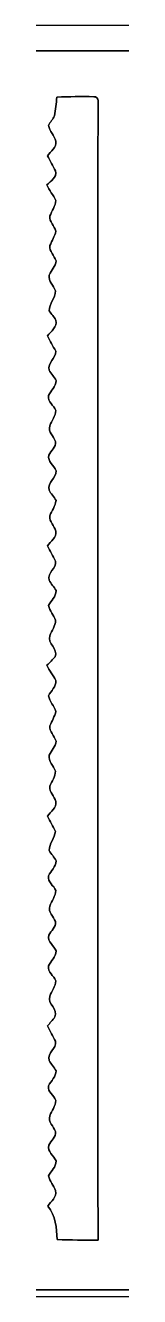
# Model space of a CAD drawing. Header units: centimetres. Extents: x -16.8 to 16.8, y -16.7 to 16.7.
# Drawn here: x 3.65 to 5.67, y -16.67 to 16.67 of the extents above; entities that cross this region are included whole.
import ezdxf

# ---------------------------------------------------------------- set-up
doc = ezdxf.new("R2010")
doc.units = ezdxf.units.CM
doc.header["$MEASUREMENT"] = 0
doc.layers.add('Layer 1', color=7, linetype='Continuous')

msp = doc.modelspace()

# ---------------------------------------------------------------- linework, layer by layer
at = {"layer": 'Layer 1', "color": 7}
for points, knots in [([(-16.77458, 16.66875), (-16.77458, 16.66875), (16.77458, 16.66875), (16.77458, 16.66875), (16.77458, 16.66875), (16.77458, 16.66875), (16.77458, -16.66875), (16.77458, -16.66875), (16.77458, -16.66875), (16.77458, -16.66875), (-16.77458, -16.66875), (-16.77458, -16.66875), (-16.77458, -16.66875), (-16.77458, -16.66875), (-16.77458, 16.66875), (-16.77458, 16.66875), (-16.77458, 16.66875), (-16.77458, 16.66875), (-16.77458, 16.66875), (-16.77458, 16.66875)], [0, 0, 0, 0, 0.16666667, 0.16666667, 0.16666667, 0.16666667, 0.33333333, 0.33333333, 0.33333333, 0.33333333, 0.5, 0.5, 0.5, 0.5, 0.66666667, 0.66666667, 0.66666667, 0.66666667, 1, 1, 1, 1]), ([(-12.5536, 15.97307), (-12.62556, 15.95861), (-12.65696, 15.89334), (-12.64779, 15.82455), (-12.64779, 15.82455), (-12.64497, 5.06166), (-12.64955, -5.70159), (-12.64567, -16.46484), (-12.64567, -16.46484), (-12.071, -16.50718), (-11.49421, -16.48989), (-10.91847, -16.49307), (-10.91847, -16.49307), (-3.08928, -16.48389), (4.73992, -16.50788), (12.56912, -16.48107), (12.56912, -16.48107), (12.58641, -9.31192), (12.57159, -2.14242), (12.57653, 5.02708), (12.57653, 5.02708), (12.56912, 8.68116), (12.59134, 12.33558), (12.56524, 15.9893), (12.56524, 15.9893), (4.49051, 16.01294), (-3.58458, 15.98789), (-11.65931, 16.002), (-11.65931, 16.002), (-11.95705, 15.99812), (-12.25832, 16.01611), (-12.5536, 15.97307)], [0, 0, 0, 0, 0.11111111, 0.11111111, 0.11111111, 0.11111111, 0.22222222, 0.22222222, 0.22222222, 0.22222222, 0.33333333, 0.33333333, 0.33333333, 0.33333333, 0.44444444, 0.44444444, 0.44444444, 0.44444444, 0.55555556, 0.55555556, 0.55555556, 0.55555556, 0.66666667, 0.66666667, 0.66666667, 0.66666667, 0.77777778, 0.77777778, 0.77777778, 0.77777778, 1, 1, 1, 1]), ([(3.98709, 14.78809), (4.31024, 14.79691), (4.63409, 14.81561), (4.95759, 14.79762), (4.95759, 14.79762), (5.02285, 14.80538), (5.06589, 14.74646), (5.07294, 14.68755), (5.07294, 14.68755), (5.04931, 10.79782), (5.06871, 6.90668), (5.06236, 3.01625), (5.06236, 3.01625), (5.06765, -3.05082), (5.05143, -9.11789), (5.07047, -15.18497), (5.07047, -15.18497), (4.71099, -15.18744), (4.35187, -15.18602), (3.99309, -15.17615), (3.99309, -15.17615), (3.98498, -14.86182), (3.94794, -14.55067), (3.75214, -14.29456), (3.75214, -14.29456), (3.83328, -14.16826), (3.99591, -14.06525), (3.95146, -13.89027), (3.95146, -13.89027), (3.89996, -13.75657), (3.79801, -13.64615), (3.76873, -13.50363), (3.76873, -13.50363), (3.83328, -13.37028), (3.97228, -13.27362), (3.96522, -13.10922), (3.96522, -13.10922), (3.90384, -12.96776), (3.72921, -12.87463), (3.77437, -12.69577), (3.77437, -12.69577), (3.83187, -12.57441), (3.9691, -12.49186), (3.95076, -12.33911), (3.95076, -12.33911), (3.90137, -12.20152), (3.75144, -12.09146), (3.80189, -11.92989), (3.80189, -11.92989), (3.85798, -11.79512), (3.94652, -11.67271), (3.96169, -11.52349), (3.96169, -11.52349), (3.90454, -11.38978), (3.74086, -11.30829), (3.77119, -11.14002), (3.77119, -11.14002), (3.83258, -11.00526), (3.97228, -10.90965), (3.96557, -10.74561), (3.96557, -10.74561), (3.91901, -10.64577), (3.82976, -10.57381), (3.78213, -10.47503), (3.78213, -10.47503), (3.7271, -10.27042), (3.97933, -10.17341), (3.95499, -9.97303), (3.95499, -9.97303), (3.88796, -9.8365), (3.80012, -9.71232), (3.74121, -9.57227), (3.74121, -9.57227), (3.80471, -9.49254), (3.87844, -9.42093), (3.93524, -9.33626), (3.93524, -9.33626), (4.03225, -9.12424), (3.72816, -9.00148), (3.80189, -8.79016), (3.80189, -8.79016), (3.85798, -8.6554), (3.94652, -8.53299), (3.96169, -8.38376), (3.96169, -8.38376), (3.90419, -8.24936), (3.74086, -8.16751), (3.76908, -7.99888), (3.76908, -7.99888), (3.82729, -7.86236), (3.96946, -7.76887), (3.96522, -7.60518), (3.96522, -7.60518), (3.90772, -7.46196), (3.73768, -7.36882), (3.77402, -7.19243), (3.77402, -7.19243), (3.83187, -7.07108), (3.9691, -6.98888), (3.95076, -6.83577), (3.95076, -6.83577), (3.90137, -6.69819), (3.75144, -6.58812), (3.80189, -6.42655), (3.80189, -6.42655), (3.85798, -6.29179), (3.94652, -6.16973), (3.96169, -6.02015), (3.96169, -6.02015), (3.90419, -5.88574), (3.74086, -5.8039), (3.76908, -5.63527), (3.76908, -5.63527), (3.82729, -5.49875), (3.9691, -5.40526), (3.96557, -5.24157), (3.96557, -5.24157), (3.92148, -5.14033), (3.83505, -5.06624), (3.78425, -4.96958), (3.78425, -4.96958), (3.79236, -4.78719), (3.92112, -4.64467), (3.95358, -4.46864), (3.95358, -4.46864), (3.88761, -4.33246), (3.79942, -4.20864), (3.74086, -4.06894), (3.74086, -4.06894), (3.82552, -3.94829), (3.98074, -3.85763), (3.96416, -3.68759), (3.96416, -3.68759), (3.92501, -3.54577), (3.78072, -3.44382), (3.80224, -3.28542), (3.80224, -3.28542), (3.85551, -3.15313), (3.94829, -3.03459), (3.95111, -2.88537), (3.95111, -2.88537), (3.89608, -2.74708), (3.76414, -2.6349), (3.78495, -2.47262), (3.78495, -2.47262), (3.84034, -2.34527), (3.95605, -2.24825), (3.96487, -2.10044), (3.96487, -2.10044), (3.92571, -1.95827), (3.7786, -1.85702), (3.804, -1.69792), (3.804, -1.69792), (3.85657, -1.57268), (3.92959, -1.45627), (3.96205, -1.32292), (3.96205, -1.32292), (3.91513, -1.17722), (3.79801, -1.06292), (3.76873, -0.90946), (3.76873, -0.90946), (3.83222, -0.77611), (3.9751, -0.68086), (3.96169, -0.51506), (3.96169, -0.51506), (3.89502, -0.37253), (3.78248, -0.25576), (3.72745, -0.10654), (3.72745, -0.10654), (3.80083, -0.03457), (3.88232, 0.03069), (3.94335, 0.11359), (3.94335, 0.11359), (4.02449, 0.32808), (3.73274, 0.45191), (3.80224, 0.66428), (3.80224, 0.66428), (3.85586, 0.79763), (3.94864, 0.91758), (3.95252, 1.06786), (3.95252, 1.06786), (3.89925, 1.2005), (3.79765, 1.31092), (3.76873, 1.45415), (3.76873, 1.45415), (3.83328, 1.5875), (3.97228, 1.68381), (3.96557, 1.84856), (3.96557, 1.84856), (3.91901, 1.94839), (3.82976, 2.02036), (3.78213, 2.11914), (3.78213, 2.11914), (3.7271, 2.32375), (3.97933, 2.42076), (3.95499, 2.62114), (3.95499, 2.62114), (3.88796, 2.75731), (3.80012, 2.88184), (3.74086, 3.02189), (3.74086, 3.02189), (3.82552, 3.14219), (3.98074, 3.23321), (3.96416, 3.40325), (3.96416, 3.40325), (3.92465, 3.54506), (3.78107, 3.64702), (3.80153, 3.80541), (3.80153, 3.80541), (3.85904, 3.94018), (3.94547, 4.06365), (3.96557, 4.21252), (3.96557, 4.21252), (3.91866, 4.312), (3.8287, 4.38362), (3.78248, 4.4831), (3.78248, 4.4831), (3.73098, 4.68842), (3.97545, 4.78931), (3.96557, 4.98898), (3.96557, 4.98898), (3.90772, 5.13186), (3.73803, 5.22534), (3.77402, 5.40173), (3.77402, 5.40173), (3.83187, 5.52309), (3.9691, 5.60529), (3.95076, 5.75839), (3.95076, 5.75839), (3.90137, 5.89562), (3.75144, 6.00604), (3.80189, 6.16761), (3.80189, 6.16761), (3.85798, 6.30237), (3.94652, 6.42444), (3.96169, 6.57401), (3.96169, 6.57401), (3.90419, 6.70842), (3.74086, 6.78991), (3.76908, 6.95889), (3.76908, 6.95889), (3.82729, 7.09542), (3.9691, 7.18891), (3.96557, 7.35259), (3.96557, 7.35259), (3.92148, 7.45349), (3.83505, 7.52722), (3.78601, 7.62494), (3.78601, 7.62494), (3.72886, 7.82567), (3.96487, 7.9308), (3.9557, 8.12447), (3.9557, 8.12447), (3.88832, 8.26064), (3.79977, 8.38517), (3.74086, 8.52523), (3.74086, 8.52523), (3.83434, 8.65046), (3.99768, 8.75489), (3.96346, 8.93762), (3.96346, 8.93762), (3.92077, 9.02935), (3.83857, 9.09461), (3.78813, 9.18104), (3.78813, 9.18104), (3.78178, 9.37472), (3.95076, 9.51512), (3.95111, 9.7088), (3.95111, 9.7088), (3.89572, 9.84709), (3.76414, 9.95927), (3.78495, 10.12155), (3.78495, 10.12155), (3.84034, 10.2489), (3.95605, 10.34556), (3.96487, 10.49373), (3.96487, 10.49373), (3.92571, 10.63554), (3.7786, 10.73679), (3.804, 10.89625), (3.804, 10.89625), (3.85657, 11.02148), (3.92959, 11.13825), (3.96275, 11.2716), (3.96275, 11.2716), (3.92359, 11.41271), (3.78107, 11.51431), (3.80189, 11.67236), (3.80189, 11.67236), (3.85868, 11.80677), (3.94723, 11.92918), (3.96205, 12.07911), (3.96205, 12.07911), (3.89467, 12.22128), (3.78248, 12.3384), (3.72745, 12.48798), (3.72745, 12.48798), (3.82164, 12.59593), (3.99979, 12.67531), (3.95358, 12.85169), (3.95358, 12.85169), (3.88832, 12.98857), (3.79977, 13.11275), (3.74121, 13.2528), (3.74121, 13.2528), (3.82552, 13.37275), (3.9811, 13.46376), (3.96346, 13.6338), (3.96346, 13.6338), (3.91654, 13.7795), (3.79695, 13.89274), (3.77084, 14.04761), (3.77084, 14.04761), (3.81212, 14.13722), (3.88514, 14.20742), (3.92606, 14.29702), (3.92606, 14.29702), (3.95464, 14.45966), (3.97016, 14.62405), (3.98709, 14.78809)], [0, 0, 0, 0, 0.01234568, 0.01234568, 0.01234568, 0.01234568, 0.02469136, 0.02469136, 0.02469136, 0.02469136, 0.03703704, 0.03703704, 0.03703704, 0.03703704, 0.04938272, 0.04938272, 0.04938272, 0.04938272, 0.0617284, 0.0617284, 0.0617284, 0.0617284, 0.07407407, 0.07407407, 0.07407407, 0.07407407, 0.08641975, 0.08641975, 0.08641975, 0.08641975, 0.09876543, 0.09876543, 0.09876543, 0.09876543, 0.11111111, 0.11111111, 0.11111111, 0.11111111, 0.12345679, 0.12345679, 0.12345679, 0.12345679, 0.13580247, 0.13580247, 0.13580247, 0.13580247, 0.14814815, 0.14814815, 0.14814815, 0.14814815, 0.16049383, 0.16049383, 0.16049383, 0.16049383, 0.17283951, 0.17283951, 0.17283951, 0.17283951, 0.18518519, 0.18518519, 0.18518519, 0.18518519, 0.19753086, 0.19753086, 0.19753086, 0.19753086, 0.20987654, 0.20987654, 0.20987654, 0.20987654, 0.22222222, 0.22222222, 0.22222222, 0.22222222, 0.2345679, 0.2345679, 0.2345679, 0.2345679, 0.24691358, 0.24691358, 0.24691358, 0.24691358, 0.25925926, 0.25925926, 0.25925926, 0.25925926, 0.27160494, 0.27160494, 0.27160494, 0.27160494, 0.28395062, 0.28395062, 0.28395062, 0.28395062, 0.2962963, 0.2962963, 0.2962963, 0.2962963, 0.30864198, 0.30864198, 0.30864198, 0.30864198, 0.32098765, 0.32098765, 0.32098765, 0.32098765, 0.33333333, 0.33333333, 0.33333333, 0.33333333, 0.34567901, 0.34567901, 0.34567901, 0.34567901, 0.35802469, 0.35802469, 0.35802469, 0.35802469, 0.37037037, 0.37037037, 0.37037037, 0.37037037, 0.38271605, 0.38271605, 0.38271605, 0.38271605, 0.39506173, 0.39506173, 0.39506173, 0.39506173, 0.40740741, 0.40740741, 0.40740741, 0.40740741, 0.41975309, 0.41975309, 0.41975309, 0.41975309, 0.43209877, 0.43209877, 0.43209877, 0.43209877, 0.44444444, 0.44444444, 0.44444444, 0.44444444, 0.45679012, 0.45679012, 0.45679012, 0.45679012, 0.4691358, 0.4691358, 0.4691358, 0.4691358, 0.48148148, 0.48148148, 0.48148148, 0.48148148, 0.49382716, 0.49382716, 0.49382716, 0.49382716, 0.50617284, 0.50617284, 0.50617284, 0.50617284, 0.51851852, 0.51851852, 0.51851852, 0.51851852, 0.5308642, 0.5308642, 0.5308642, 0.5308642, 0.54320988, 0.54320988, 0.54320988, 0.54320988, 0.55555556, 0.55555556, 0.55555556, 0.55555556, 0.56790123, 0.56790123, 0.56790123, 0.56790123, 0.58024691, 0.58024691, 0.58024691, 0.58024691, 0.59259259, 0.59259259, 0.59259259, 0.59259259, 0.60493827, 0.60493827, 0.60493827, 0.60493827, 0.61728395, 0.61728395, 0.61728395, 0.61728395, 0.62962963, 0.62962963, 0.62962963, 0.62962963, 0.64197531, 0.64197531, 0.64197531, 0.64197531, 0.65432099, 0.65432099, 0.65432099, 0.65432099, 0.66666667, 0.66666667, 0.66666667, 0.66666667, 0.67901235, 0.67901235, 0.67901235, 0.67901235, 0.69135802, 0.69135802, 0.69135802, 0.69135802, 0.7037037, 0.7037037, 0.7037037, 0.7037037, 0.71604938, 0.71604938, 0.71604938, 0.71604938, 0.72839506, 0.72839506, 0.72839506, 0.72839506, 0.74074074, 0.74074074, 0.74074074, 0.74074074, 0.75308642, 0.75308642, 0.75308642, 0.75308642, 0.7654321, 0.7654321, 0.7654321, 0.7654321, 0.77777778, 0.77777778, 0.77777778, 0.77777778, 0.79012346, 0.79012346, 0.79012346, 0.79012346, 0.80246914, 0.80246914, 0.80246914, 0.80246914, 0.81481481, 0.81481481, 0.81481481, 0.81481481, 0.82716049, 0.82716049, 0.82716049, 0.82716049, 0.83950617, 0.83950617, 0.83950617, 0.83950617, 0.85185185, 0.85185185, 0.85185185, 0.85185185, 0.86419753, 0.86419753, 0.86419753, 0.86419753, 0.87654321, 0.87654321, 0.87654321, 0.87654321, 0.88888889, 0.88888889, 0.88888889, 0.88888889, 0.90123457, 0.90123457, 0.90123457, 0.90123457, 0.91358025, 0.91358025, 0.91358025, 0.91358025, 0.92592593, 0.92592593, 0.92592593, 0.92592593, 0.9382716, 0.9382716, 0.9382716, 0.9382716, 0.95061728, 0.95061728, 0.95061728, 0.95061728, 0.96296296, 0.96296296, 0.96296296, 0.96296296, 0.97530864, 0.97530864, 0.97530864, 0.97530864, 1, 1, 1, 1])]:
    msp.add_open_spline(points, degree=3, knots=knots, dxfattribs=at)
at = {"layer": 'Layer 1', "color": 252}
for points, knots in [([(-12.5536, 15.97307), (-12.25832, 16.01611), (-11.95705, 15.99812), (-11.65931, 16.002), (-11.65931, 16.002), (-3.58458, 15.98789), (4.49051, 16.01294), (12.56524, 15.9893), (12.56524, 15.9893), (12.59134, 12.33558), (12.56912, 8.68116), (12.57653, 5.02708), (12.57653, 5.02708), (12.57159, -2.14242), (12.58641, -9.31192), (12.56912, -16.48107), (12.56912, -16.48107), (4.73992, -16.50788), (-3.08928, -16.48389), (-10.91847, -16.49307), (-10.91847, -16.49307), (-11.49421, -16.48989), (-12.071, -16.50718), (-12.64567, -16.46484), (-12.64567, -16.46484), (-12.64955, -5.70159), (-12.64497, 5.06166), (-12.64779, 15.82455), (-12.64779, 15.82455), (-12.65696, 15.89334), (-12.62556, 15.95861), (-12.5536, 15.97307), (-12.5536, 15.97307), (-12.5536, 15.97307), (-12.5536, 15.97307), (-12.5536, 15.97307)], [0, 0, 0, 0, 0.1, 0.1, 0.1, 0.1, 0.2, 0.2, 0.2, 0.2, 0.3, 0.3, 0.3, 0.3, 0.4, 0.4, 0.4, 0.4, 0.5, 0.5, 0.5, 0.5, 0.6, 0.6, 0.6, 0.6, 0.7, 0.7, 0.7, 0.7, 0.8, 0.8, 0.8, 0.8, 1, 1, 1, 1]), ([(3.98709, 14.78809), (3.97016, 14.62405), (3.95464, 14.45966), (3.92606, 14.29702), (3.92606, 14.29702), (3.88514, 14.20742), (3.81212, 14.13722), (3.77084, 14.04761), (3.77084, 14.04761), (3.79695, 13.89274), (3.91654, 13.7795), (3.96346, 13.6338), (3.96346, 13.6338), (3.9811, 13.46376), (3.82552, 13.37275), (3.74121, 13.2528), (3.74121, 13.2528), (3.79977, 13.11275), (3.88832, 12.98857), (3.95358, 12.85169), (3.95358, 12.85169), (3.99979, 12.67531), (3.82164, 12.59593), (3.72745, 12.48798), (3.72745, 12.48798), (3.78248, 12.3384), (3.89467, 12.22128), (3.96205, 12.07911), (3.96205, 12.07911), (3.94723, 11.92918), (3.85868, 11.80677), (3.80189, 11.67236), (3.80189, 11.67236), (3.78107, 11.51431), (3.92359, 11.41271), (3.96275, 11.2716), (3.96275, 11.2716), (3.92959, 11.13825), (3.85657, 11.02148), (3.804, 10.89625), (3.804, 10.89625), (3.7786, 10.73679), (3.92571, 10.63554), (3.96487, 10.49373), (3.96487, 10.49373), (3.95605, 10.34556), (3.84034, 10.2489), (3.78495, 10.12155), (3.78495, 10.12155), (3.76414, 9.95927), (3.89572, 9.84709), (3.95111, 9.7088), (3.95111, 9.7088), (3.95076, 9.51512), (3.78178, 9.37472), (3.78813, 9.18104), (3.78813, 9.18104), (3.83857, 9.09461), (3.92077, 9.02935), (3.96346, 8.93762), (3.96346, 8.93762), (3.99768, 8.75489), (3.83434, 8.65046), (3.74086, 8.52523), (3.74086, 8.52523), (3.79977, 8.38517), (3.88832, 8.26064), (3.9557, 8.12447), (3.9557, 8.12447), (3.96487, 7.9308), (3.72886, 7.82567), (3.78601, 7.62494), (3.78601, 7.62494), (3.83505, 7.52722), (3.92148, 7.45349), (3.96557, 7.35259), (3.96557, 7.35259), (3.9691, 7.18891), (3.82729, 7.09542), (3.76908, 6.95889), (3.76908, 6.95889), (3.74086, 6.78991), (3.90419, 6.70842), (3.96169, 6.57401), (3.96169, 6.57401), (3.94652, 6.42444), (3.85798, 6.30237), (3.80189, 6.16761), (3.80189, 6.16761), (3.75144, 6.00604), (3.90137, 5.89562), (3.95076, 5.75839), (3.95076, 5.75839), (3.9691, 5.60529), (3.83187, 5.52309), (3.77402, 5.40173), (3.77402, 5.40173), (3.73803, 5.22534), (3.90772, 5.13186), (3.96557, 4.98898), (3.96557, 4.98898), (3.97545, 4.78931), (3.73098, 4.68842), (3.78248, 4.4831), (3.78248, 4.4831), (3.8287, 4.38362), (3.91866, 4.312), (3.96557, 4.21252), (3.96557, 4.21252), (3.94547, 4.06365), (3.85904, 3.94018), (3.80153, 3.80541), (3.80153, 3.80541), (3.78107, 3.64702), (3.92465, 3.54506), (3.96416, 3.40325), (3.96416, 3.40325), (3.98074, 3.23321), (3.82552, 3.14219), (3.74086, 3.02189), (3.74086, 3.02189), (3.80012, 2.88184), (3.88796, 2.75731), (3.95499, 2.62114), (3.95499, 2.62114), (3.97933, 2.42076), (3.7271, 2.32375), (3.78213, 2.11914), (3.78213, 2.11914), (3.82976, 2.02036), (3.91901, 1.94839), (3.96557, 1.84856), (3.96557, 1.84856), (3.97228, 1.68381), (3.83328, 1.5875), (3.76873, 1.45415), (3.76873, 1.45415), (3.79765, 1.31092), (3.89925, 1.2005), (3.95252, 1.06786), (3.95252, 1.06786), (3.94864, 0.91758), (3.85586, 0.79763), (3.80224, 0.66428), (3.80224, 0.66428), (3.73274, 0.45191), (4.02449, 0.32808), (3.94335, 0.11359), (3.94335, 0.11359), (3.88232, 0.03069), (3.80083, -0.03457), (3.72745, -0.10654), (3.72745, -0.10654), (3.78248, -0.25576), (3.89502, -0.37253), (3.96169, -0.51506), (3.96169, -0.51506), (3.9751, -0.68086), (3.83222, -0.77611), (3.76873, -0.90946), (3.76873, -0.90946), (3.79801, -1.06292), (3.91513, -1.17722), (3.96205, -1.32292), (3.96205, -1.32292), (3.92959, -1.45627), (3.85657, -1.57268), (3.804, -1.69792), (3.804, -1.69792), (3.7786, -1.85702), (3.92571, -1.95827), (3.96487, -2.10044), (3.96487, -2.10044), (3.95605, -2.24825), (3.84034, -2.34527), (3.78495, -2.47262), (3.78495, -2.47262), (3.76414, -2.6349), (3.89608, -2.74708), (3.95111, -2.88537), (3.95111, -2.88537), (3.94829, -3.03459), (3.85551, -3.15313), (3.80224, -3.28542), (3.80224, -3.28542), (3.78072, -3.44382), (3.92501, -3.54577), (3.96416, -3.68759), (3.96416, -3.68759), (3.98074, -3.85763), (3.82552, -3.94829), (3.74086, -4.06894), (3.74086, -4.06894), (3.79942, -4.20864), (3.88761, -4.33246), (3.95358, -4.46864), (3.95358, -4.46864), (3.92112, -4.64467), (3.79236, -4.78719), (3.78425, -4.96958), (3.78425, -4.96958), (3.83505, -5.06624), (3.92148, -5.14033), (3.96557, -5.24157), (3.96557, -5.24157), (3.9691, -5.40526), (3.82729, -5.49875), (3.76908, -5.63527), (3.76908, -5.63527), (3.74086, -5.8039), (3.90419, -5.88574), (3.96169, -6.02015), (3.96169, -6.02015), (3.94652, -6.16973), (3.85798, -6.29179), (3.80189, -6.42655), (3.80189, -6.42655), (3.75144, -6.58812), (3.90137, -6.69819), (3.95076, -6.83577), (3.95076, -6.83577), (3.9691, -6.98888), (3.83187, -7.07108), (3.77402, -7.19243), (3.77402, -7.19243), (3.73768, -7.36882), (3.90772, -7.46196), (3.96522, -7.60518), (3.96522, -7.60518), (3.96946, -7.76887), (3.82729, -7.86236), (3.76908, -7.99888), (3.76908, -7.99888), (3.74086, -8.16751), (3.90419, -8.24936), (3.96169, -8.38376), (3.96169, -8.38376), (3.94652, -8.53299), (3.85798, -8.6554), (3.80189, -8.79016), (3.80189, -8.79016), (3.72816, -9.00148), (4.03225, -9.12424), (3.93524, -9.33626), (3.93524, -9.33626), (3.87844, -9.42093), (3.80471, -9.49254), (3.74121, -9.57227), (3.74121, -9.57227), (3.80012, -9.71232), (3.88796, -9.8365), (3.95499, -9.97303), (3.95499, -9.97303), (3.97933, -10.17341), (3.7271, -10.27042), (3.78213, -10.47503), (3.78213, -10.47503), (3.82976, -10.57381), (3.91901, -10.64577), (3.96557, -10.74561), (3.96557, -10.74561), (3.97228, -10.90965), (3.83258, -11.00526), (3.77119, -11.14002), (3.77119, -11.14002), (3.74086, -11.30829), (3.90454, -11.38978), (3.96169, -11.52349), (3.96169, -11.52349), (3.94652, -11.67271), (3.85798, -11.79512), (3.80189, -11.92989), (3.80189, -11.92989), (3.75144, -12.09146), (3.90137, -12.20152), (3.95076, -12.33911), (3.95076, -12.33911), (3.9691, -12.49186), (3.83187, -12.57441), (3.77437, -12.69577), (3.77437, -12.69577), (3.72921, -12.87463), (3.90384, -12.96776), (3.96522, -13.10922), (3.96522, -13.10922), (3.97228, -13.27362), (3.83328, -13.37028), (3.76873, -13.50363), (3.76873, -13.50363), (3.79801, -13.64615), (3.89996, -13.75657), (3.95146, -13.89027), (3.95146, -13.89027), (3.99591, -14.06525), (3.83328, -14.16826), (3.75214, -14.29456), (3.75214, -14.29456), (3.94794, -14.55067), (3.98498, -14.86182), (3.99309, -15.17615), (3.99309, -15.17615), (4.35187, -15.18602), (4.71099, -15.18744), (5.07047, -15.18497), (5.07047, -15.18497), (5.05143, -9.11789), (5.06765, -3.05082), (5.06236, 3.01625), (5.06236, 3.01625), (5.06871, 6.90668), (5.04931, 10.79782), (5.07294, 14.68755), (5.07294, 14.68755), (5.06589, 14.74646), (5.02285, 14.80538), (4.95759, 14.79762), (4.95759, 14.79762), (4.63409, 14.81561), (4.31024, 14.79691), (3.98709, 14.78809), (3.98709, 14.78809), (3.98709, 14.78809), (3.98709, 14.78809), (3.98709, 14.78809)], [0, 0, 0, 0, 0.01219512, 0.01219512, 0.01219512, 0.01219512, 0.02439024, 0.02439024, 0.02439024, 0.02439024, 0.03658537, 0.03658537, 0.03658537, 0.03658537, 0.04878049, 0.04878049, 0.04878049, 0.04878049, 0.06097561, 0.06097561, 0.06097561, 0.06097561, 0.07317073, 0.07317073, 0.07317073, 0.07317073, 0.08536585, 0.08536585, 0.08536585, 0.08536585, 0.09756098, 0.09756098, 0.09756098, 0.09756098, 0.1097561, 0.1097561, 0.1097561, 0.1097561, 0.12195122, 0.12195122, 0.12195122, 0.12195122, 0.13414634, 0.13414634, 0.13414634, 0.13414634, 0.14634146, 0.14634146, 0.14634146, 0.14634146, 0.15853659, 0.15853659, 0.15853659, 0.15853659, 0.17073171, 0.17073171, 0.17073171, 0.17073171, 0.18292683, 0.18292683, 0.18292683, 0.18292683, 0.19512195, 0.19512195, 0.19512195, 0.19512195, 0.20731707, 0.20731707, 0.20731707, 0.20731707, 0.2195122, 0.2195122, 0.2195122, 0.2195122, 0.23170732, 0.23170732, 0.23170732, 0.23170732, 0.24390244, 0.24390244, 0.24390244, 0.24390244, 0.25609756, 0.25609756, 0.25609756, 0.25609756, 0.26829268, 0.26829268, 0.26829268, 0.26829268, 0.2804878, 0.2804878, 0.2804878, 0.2804878, 0.29268293, 0.29268293, 0.29268293, 0.29268293, 0.30487805, 0.30487805, 0.30487805, 0.30487805, 0.31707317, 0.31707317, 0.31707317, 0.31707317, 0.32926829, 0.32926829, 0.32926829, 0.32926829, 0.34146341, 0.34146341, 0.34146341, 0.34146341, 0.35365854, 0.35365854, 0.35365854, 0.35365854, 0.36585366, 0.36585366, 0.36585366, 0.36585366, 0.37804878, 0.37804878, 0.37804878, 0.37804878, 0.3902439, 0.3902439, 0.3902439, 0.3902439, 0.40243902, 0.40243902, 0.40243902, 0.40243902, 0.41463415, 0.41463415, 0.41463415, 0.41463415, 0.42682927, 0.42682927, 0.42682927, 0.42682927, 0.43902439, 0.43902439, 0.43902439, 0.43902439, 0.45121951, 0.45121951, 0.45121951, 0.45121951, 0.46341463, 0.46341463, 0.46341463, 0.46341463, 0.47560976, 0.47560976, 0.47560976, 0.47560976, 0.48780488, 0.48780488, 0.48780488, 0.48780488, 0.5, 0.5, 0.5, 0.5, 0.51219512, 0.51219512, 0.51219512, 0.51219512, 0.52439024, 0.52439024, 0.52439024, 0.52439024, 0.53658537, 0.53658537, 0.53658537, 0.53658537, 0.54878049, 0.54878049, 0.54878049, 0.54878049, 0.56097561, 0.56097561, 0.56097561, 0.56097561, 0.57317073, 0.57317073, 0.57317073, 0.57317073, 0.58536585, 0.58536585, 0.58536585, 0.58536585, 0.59756098, 0.59756098, 0.59756098, 0.59756098, 0.6097561, 0.6097561, 0.6097561, 0.6097561, 0.62195122, 0.62195122, 0.62195122, 0.62195122, 0.63414634, 0.63414634, 0.63414634, 0.63414634, 0.64634146, 0.64634146, 0.64634146, 0.64634146, 0.65853659, 0.65853659, 0.65853659, 0.65853659, 0.67073171, 0.67073171, 0.67073171, 0.67073171, 0.68292683, 0.68292683, 0.68292683, 0.68292683, 0.69512195, 0.69512195, 0.69512195, 0.69512195, 0.70731707, 0.70731707, 0.70731707, 0.70731707, 0.7195122, 0.7195122, 0.7195122, 0.7195122, 0.73170732, 0.73170732, 0.73170732, 0.73170732, 0.74390244, 0.74390244, 0.74390244, 0.74390244, 0.75609756, 0.75609756, 0.75609756, 0.75609756, 0.76829268, 0.76829268, 0.76829268, 0.76829268, 0.7804878, 0.7804878, 0.7804878, 0.7804878, 0.79268293, 0.79268293, 0.79268293, 0.79268293, 0.80487805, 0.80487805, 0.80487805, 0.80487805, 0.81707317, 0.81707317, 0.81707317, 0.81707317, 0.82926829, 0.82926829, 0.82926829, 0.82926829, 0.84146341, 0.84146341, 0.84146341, 0.84146341, 0.85365854, 0.85365854, 0.85365854, 0.85365854, 0.86585366, 0.86585366, 0.86585366, 0.86585366, 0.87804878, 0.87804878, 0.87804878, 0.87804878, 0.8902439, 0.8902439, 0.8902439, 0.8902439, 0.90243902, 0.90243902, 0.90243902, 0.90243902, 0.91463415, 0.91463415, 0.91463415, 0.91463415, 0.92682927, 0.92682927, 0.92682927, 0.92682927, 0.93902439, 0.93902439, 0.93902439, 0.93902439, 0.95121951, 0.95121951, 0.95121951, 0.95121951, 0.96341463, 0.96341463, 0.96341463, 0.96341463, 0.97560976, 0.97560976, 0.97560976, 0.97560976, 1, 1, 1, 1])]:
    msp.add_open_spline(points, degree=3, knots=knots, dxfattribs=at)

doc.saveas('drawing.dxf')
